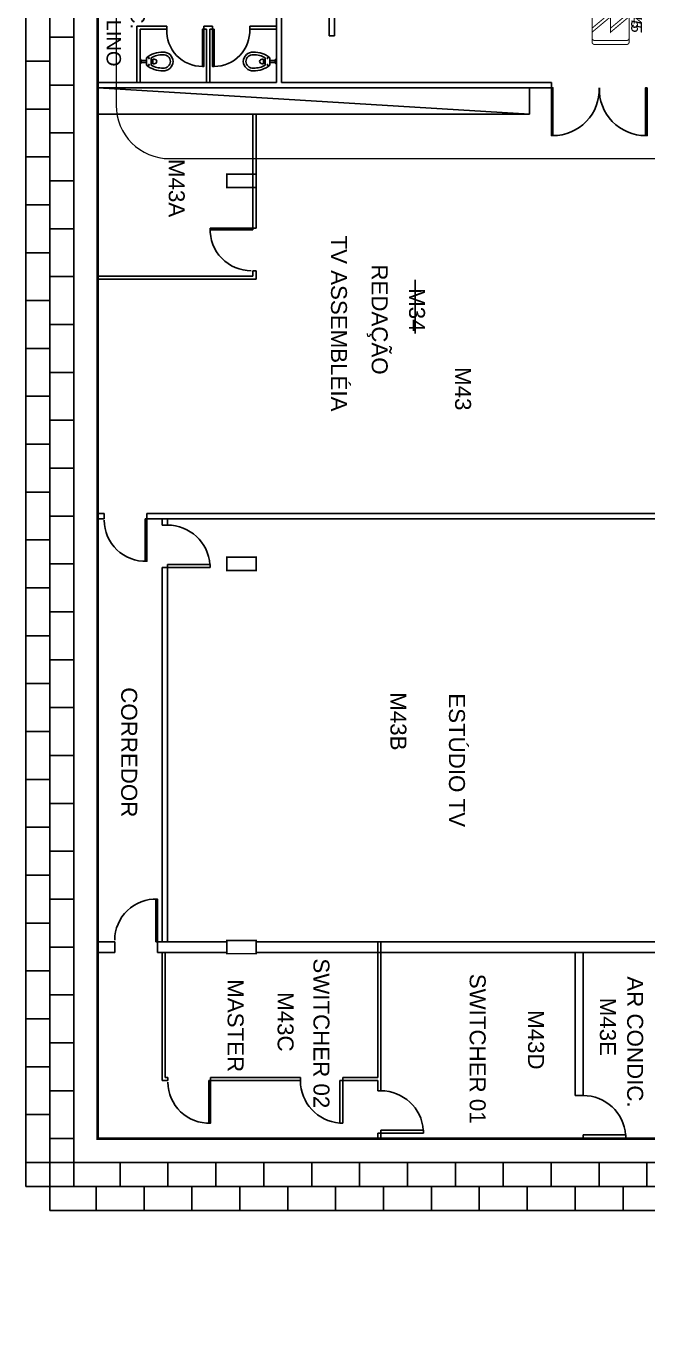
# Model space of a CAD drawing. Header units: metres. Extents: x -331 to 2982, y 362 to 2539.
# Drawn here: x 2793.9 to 2805.57, y 1293.42 to 1317.75 of the extents above; entities that cross this region are included whole.
import ezdxf
from ezdxf.enums import TextEntityAlignment as Align

# ---------------------------------------------------------------- set-up
doc = ezdxf.new("R2010")
doc.units = ezdxf.units.M
doc.layers.get('0').update_dxf_attribs({"color": 251})
for name, color, linetype in [('CX', 251, 'Continuous'), ('DET. FUMAÇA', 1, 'Continuous'), ('Div', 251, 'Continuous'), ('Mob', 251, 'Continuous'), ('Pis', 251, 'Continuous')]:
    doc.layers.add(name, color=color, linetype=linetype)
doc.styles.add('ARIAL', font='arial.ttf')
doc.styles.add('DESTAQUE', font='arial.ttf', dxfattribs={"height": 0.4})
doc.styles.get("Standard").update_dxf_attribs({"font": 'arial.ttf', "height": 0.3})

# ---------------------------------------------------------------- blocks, each defined once
blk = doc.blocks.new('Detector de fumaça')
at = {"layer": 'DET. FUMAÇA', "linetype": 'Continuous', "lineweight": 15, "const_width": 0.0187}
blk.add_lwpolyline([(774.599, 539.816), (775.249, 539.816, -0.414214), (775.296, 539.769), (775.296, 539.167, -0.414214), (775.249, 539.12), (774.599, 539.12, -0.414214), (774.553, 539.167), (774.553, 539.769, -0.414214)], format="xyb", close=True, dxfattribs=at)
blk.add_lwpolyline([(774.773, 539.816), (775.064, 539.468), (774.773, 539.468), (775.064, 539.12)], dxfattribs=at)
blk = doc.blocks.new('porta .9')
at = {"layer": 'CX', "ltscale": 8}
blk.add_lwpolyline([(0, 0), (0.03, 0), (0.03, 0.9), (0, 0.9)], close=True, dxfattribs=at)
at = {"layer": 'CX', "color": 1, "ltscale": 8}
blk.add_arc((0.03, 0.0295), 0.8705, 358.05796, 90, dxfattribs=at)
blk = doc.blocks.new('porta .8')
at = {"layer": 'CX', "ltscale": 8}
blk.add_lwpolyline([(0.03, 0), (0, 0), (0, 0.8), (0.03, 0.8)], close=True, dxfattribs=at)
at = {"layer": 'CX', "color": 1, "ltscale": 8}
blk.add_arc((0.029, 0.03), 0.771, 0, 92.1894, dxfattribs=at)
blk = doc.blocks.new('porta .7')
at = {"layer": 'CX', "ltscale": 8}
blk.add_lwpolyline([(0, 0), (0.03, 0), (0.03, 0.7), (0, 0.7)], close=True, dxfattribs=at)
at = {"layer": 'CX', "color": 1, "ltscale": 8}
blk.add_arc((0.03, 0.029), 0.671, 357.4911, 90, dxfattribs=at)
blk = doc.blocks.new('VASO')
at = {"layer": 'Mob'}
for p, q in [((302.351, 172.465), (302.38, 172.465)), ((302.38, 172.465), (302.38, 172.383)), ((302.411, 172.354), (302.411, 172.494)), ((302.499, 172.354), (302.499, 172.494)), ((302.619, 172.464), (302.609, 172.464)), ((302.619, 172.424), (302.619, 172.464)), ((302.351, 172.383), (302.38, 172.383)), ((302.599, 172.444), (302.499, 172.444)), ((302.599, 172.404), (302.499, 172.404)), ((302.599, 172.444), (302.599, 172.455)), ((302.599, 172.404), (302.599, 172.444)), ((302.599, 172.404), (302.599, 172.393)), ((302.619, 172.383), (302.609, 172.383)), ((302.619, 172.424), (302.619, 172.383))]:
    blk.add_line(p, q, dxfattribs=at)
for centre in [(302.453, 172.486), (302.453, 172.362)]:
    blk.add_circle(centre, 0.00707, dxfattribs=at)
for centre, radius, start, end in [((302.178, 172.42), 0.179, 86.6811, 178.7962), ((302.178, 172.42), 0.129, 86.6811, 178.7962), ((302.205, 172.134), 0.464, 50.6979, 92.0637), ((302.205, 172.134), 0.414, 60.1325, 92.0637), ((302.349, 172.422), 0.043, 86.6811, 178.7962), ((302.609, 172.455), 0.00935, 90, 180), ((302.178, 172.427), 0.179, 181.2038, 273.3189), ((302.178, 172.427), 0.129, 181.2038, 273.3189), ((302.205, 172.713), 0.464, 267.9363, 309.3021), ((302.205, 172.713), 0.414, 267.9363, 299.8675), ((302.349, 172.426), 0.043, 181.2038, 273.3189), ((302.609, 172.393), 0.00935, 180, 270)]:
    blk.add_arc(centre, radius, start, end, dxfattribs=at)

msp = doc.modelspace()

# ---------------------------------------------------------------- linework, layer by layer
at = {"lineweight": 0}
msp.add_lwpolyline([(2857.361, 1315.535), (2857.361, 1296.825), (2795.241, 1296.825), (2795.241, 1372.335)], dxfattribs=at)
at = {"layer": 'Div', "lineweight": 0}
for p, q in [((2795.987, 1317.745), (2795.987, 1316.685)), ((2796.547, 1317.745), (2795.987, 1317.745)), ((2796.547, 1317.685), (2796.047, 1317.685)), ((2796.047, 1317.625), (2796.047, 1316.685)), ((2797.407, 1317.745), (2797.247, 1317.745)), ((2797.297, 1317.685), (2797.247, 1317.685)), ((2797.407, 1317.685), (2797.357, 1317.685)), ((2798.607, 1317.745), (2798.107, 1317.745)), ((2798.607, 1317.685), (2798.107, 1317.685)), ((2798.166, 1316.085), (2798.166, 1313.945)), ((2798.226, 1316.085), (2798.226, 1313.945)), ((2798.166, 1313.145), (2798.166, 1313.045)), ((2798.226, 1313.145), (2798.226, 1312.985)), ((2800.511, 1300.535), (2800.511, 1297.985)), ((2800.571, 1300.535), (2800.571, 1297.734)), ((2796.461, 1300.335), (2796.461, 1297.925)), ((2796.521, 1300.335), (2796.521, 1297.985)), ((2796.461, 1297.925), (2796.521, 1297.925)), ((2796.571, 1297.985), (2796.521, 1297.985)), ((2796.571, 1297.925), (2796.521, 1297.925)), ((2796.571, 1297.985), (2796.571, 1297.925)), ((2797.371, 1297.985), (2798.951, 1297.985)), ((2797.371, 1297.985), (2797.371, 1297.925)), ((2797.371, 1297.925), (2799.058, 1297.925)), ((2799.011, 1297.985), (2798.951, 1297.985)), ((2799.011, 1297.985), (2799.058, 1297.985)), ((2799.058, 1297.985), (2799.058, 1297.925)), ((2799.798, 1297.925), (2799.798, 1297.125)), ((2799.798, 1297.925), (2799.858, 1297.925)), ((2799.858, 1297.985), (2800.511, 1297.985)), ((2799.858, 1297.985), (2799.858, 1297.925)), ((2799.858, 1297.125), (2799.858, 1297.925)), ((2799.858, 1297.925), (2800.511, 1297.925)), ((2800.511, 1297.925), (2800.511, 1297.734)), ((2800.511, 1297.734), (2800.571, 1297.734)), ((2799.798, 1297.125), (2799.858, 1297.125)), ((2800.511, 1296.934), (2800.571, 1296.934)), ((2800.511, 1296.934), (2800.511, 1296.845)), ((2800.571, 1296.934), (2800.571, 1296.845))]:
    msp.add_line(p, q, dxfattribs=at)
at = {"layer": 'Div', "lineweight": 0, "ltscale": 0.8}
for p, q in [((2796.047, 1317.685), (2796.047, 1316.685)), ((2796.047, 1317.625), (2796.047, 1316.685)), ((2796.547, 1317.745), (2796.547, 1317.685)), ((2797.247, 1317.745), (2797.247, 1317.685)), ((2797.297, 1317.685), (2797.297, 1316.685)), ((2797.357, 1317.685), (2797.357, 1316.685)), ((2797.407, 1317.745), (2797.407, 1317.685)), ((2798.107, 1317.745), (2798.107, 1317.685)), ((2798.166, 1313.945), (2798.226, 1313.945)), ((2795.261, 1313.045), (2798.166, 1313.045)), ((2798.166, 1313.145), (2798.226, 1313.145)), ((2795.261, 1312.985), (2798.226, 1312.985))]:
    msp.add_line(p, q, dxfattribs=at)
at = {"layer": 'Div', "color": 230, "linetype": 'Continuous', "lineweight": 0}
msp.add_lwpolyline([(2795.596, 1368.635), (2795.596, 1316.253, 0.414214), (2796.596, 1315.253), (2807.321, 1315.253, -0.414214), (2808.321, 1314.253), (2808.321, 1294.425, 0.443123), (2809.321, 1293.425), (2817.501, 1293.425, 0.444595), (2818.5, 1294.425), (2818.501, 1314.868, -0.414214), (2819.701, 1316.068), (2830.042, 1316.068, -0.414214), (2831.242, 1314.868), (2831.242, 1294.425, 0.414214), (2832.242, 1293.425), (2856.044, 1293.425, 0.414214), (2857.044, 1294.425), (2857.044, 1313.563, 0.414214), (2856.044, 1314.563), (2838.915, 1314.563, -0.414214), (2837.915, 1315.563), (2837.915, 1388.954, 0.414214)], format="xyb", dxfattribs=at)
at = {"layer": 'Pis'}
for p, q in [((2793.901, 1295.935), (2793.901, 1372.335)), ((2794.351, 1296.385), (2794.351, 1372.335)), ((2794.801, 1296.385), (2794.801, 1372.335)), ((2795.241, 1372.335), (2795.241, 1296.825)), ((2795.261, 1372.335), (2795.261, 1296.845)), ((2798.607, 1316.685), (2798.607, 1318.185)), ((2798.707, 1317.91), (2798.707, 1316.685)), ((2799.601, 1317.91), (2799.601, 1317.56)), ((2799.701, 1317.96), (2799.701, 1317.56)), ((2799.701, 1317.96), (2799.701, 1317.56)), ((2795.987, 1317.745), (2795.987, 1316.685)), ((2796.547, 1317.745), (2795.987, 1317.745)), ((2796.547, 1317.685), (2796.047, 1317.685)), ((2796.047, 1317.685), (2796.047, 1316.685)), ((2796.047, 1317.625), (2796.047, 1316.685)), ((2796.047, 1317.625), (2796.047, 1316.685)), ((2796.547, 1317.745), (2796.547, 1317.685)), ((2797.247, 1317.745), (2797.247, 1317.685)), ((2797.407, 1317.745), (2797.247, 1317.745)), ((2797.297, 1317.685), (2797.247, 1317.685)), ((2797.297, 1317.685), (2797.297, 1316.685)), ((2797.357, 1317.685), (2797.357, 1316.685)), ((2797.407, 1317.685), (2797.357, 1317.685)), ((2797.407, 1317.745), (2797.407, 1317.685)), ((2798.607, 1317.745), (2798.107, 1317.745)), ((2798.107, 1317.745), (2798.107, 1317.685)), ((2798.607, 1317.685), (2798.107, 1317.685)), ((2794.351, 1317.535), (2794.801, 1317.535)), ((2799.701, 1317.56), (2799.601, 1317.56)), ((2793.901, 1317.085), (2794.351, 1317.085)), ((2794.801, 1317.085), (2794.801, 1317.085)), ((2798.607, 1316.685), (2795.261, 1316.685)), ((2803.776, 1316.685), (2798.707, 1316.685)), ((2803.776, 1316.585), (2803.776, 1316.685)), ((2794.351, 1316.635), (2794.801, 1316.635)), ((2803.401, 1316.585), (2795.261, 1316.585)), ((2803.366, 1316.085), (2795.261, 1316.585)), ((2803.366, 1316.585), (2803.366, 1316.085)), ((2803.401, 1316.585), (2803.776, 1316.585)), ((2793.901, 1316.185), (2794.351, 1316.185)), ((2794.801, 1316.185), (2794.801, 1316.185)), ((2795.261, 1316.085), (2803.366, 1316.085)), ((2798.166, 1316.085), (2798.166, 1313.945)), ((2798.226, 1316.085), (2798.226, 1313.945)), ((2794.351, 1315.735), (2794.801, 1315.735)), ((2793.901, 1315.285), (2794.351, 1315.285)), ((2794.801, 1315.285), (2794.801, 1315.285)), ((2794.351, 1314.835), (2794.801, 1314.835)), ((2793.901, 1314.385), (2794.351, 1314.385)), ((2794.801, 1314.385), (2794.801, 1314.385)), ((2794.351, 1313.935), (2794.801, 1313.935)), ((2798.166, 1313.945), (2798.226, 1313.945)), ((2793.901, 1313.485), (2794.351, 1313.485)), ((2794.801, 1313.485), (2794.801, 1313.485)), ((2794.351, 1313.035), (2794.801, 1313.035)), ((2795.261, 1313.045), (2798.166, 1313.045)), ((2798.166, 1313.145), (2798.166, 1313.045)), ((2798.166, 1313.145), (2798.226, 1313.145)), ((2798.226, 1313.145), (2798.226, 1312.985)), ((2795.261, 1312.985), (2798.226, 1312.985)), ((2801.214, 1311.965), (2801.214, 1312.977)), ((2793.901, 1312.585), (2794.351, 1312.585)), ((2794.801, 1312.585), (2794.801, 1312.585)), ((2794.351, 1312.135), (2794.801, 1312.135)), ((2793.901, 1311.685), (2794.351, 1311.685)), ((2794.801, 1311.685), (2794.801, 1311.685)), ((2794.351, 1311.235), (2794.801, 1311.235)), ((2793.901, 1310.785), (2794.351, 1310.785)), ((2794.801, 1310.785), (2794.801, 1310.785)), ((2794.351, 1310.335), (2794.801, 1310.335)), ((2793.901, 1309.885), (2794.351, 1309.885)), ((2794.801, 1309.885), (2794.801, 1309.885)), ((2794.351, 1309.435), (2794.801, 1309.435)), ((2793.901, 1308.985), (2794.351, 1308.985)), ((2794.801, 1308.985), (2794.801, 1308.985)), ((2794.351, 1308.535), (2794.801, 1308.535)), ((2795.374, 1308.585), (2795.261, 1308.585)), ((2795.374, 1308.485), (2795.261, 1308.485)), ((2795.374, 1308.485), (2795.374, 1308.585)), ((2805.951, 1308.585), (2796.174, 1308.585)), ((2796.174, 1308.485), (2796.174, 1308.585)), ((2807.351, 1308.485), (2796.174, 1308.485)), ((2796.461, 1308.365), (2796.461, 1308.485)), ((2796.561, 1308.365), (2796.561, 1308.485)), ((2796.561, 1308.365), (2796.461, 1308.365)), ((2793.901, 1308.085), (2794.351, 1308.085)), ((2794.801, 1308.085), (2794.801, 1308.085)), ((2794.351, 1307.635), (2794.801, 1307.635)), ((2796.461, 1307.565), (2796.461, 1300.535)), ((2796.561, 1307.565), (2796.461, 1307.565)), ((2796.561, 1307.565), (2796.461, 1307.565)), ((2796.461, 1307.565), (2796.461, 1300.535)), ((2797.361, 1307.625), (2796.561, 1307.625)), ((2796.561, 1307.625), (2796.561, 1307.565)), ((2796.561, 1307.565), (2796.561, 1300.535)), ((2796.561, 1300.535), (2796.561, 1307.565)), ((2797.361, 1307.565), (2796.561, 1307.565)), ((2797.361, 1307.625), (2797.361, 1307.565)), ((2793.901, 1307.185), (2794.351, 1307.185)), ((2794.801, 1307.185), (2794.801, 1307.185)), ((2794.351, 1306.735), (2794.801, 1306.735)), ((2793.901, 1306.285), (2794.351, 1306.285)), ((2794.801, 1306.285), (2794.801, 1306.285)), ((2794.351, 1305.835), (2794.801, 1305.835)), ((2793.901, 1305.385), (2794.351, 1305.385)), ((2794.801, 1305.385), (2794.801, 1305.385)), ((2794.351, 1304.935), (2794.801, 1304.935)), ((2793.901, 1304.485), (2794.351, 1304.485)), ((2794.801, 1304.485), (2794.801, 1304.485)), ((2794.351, 1304.035), (2794.801, 1304.035)), ((2793.901, 1303.585), (2794.351, 1303.585)), ((2794.801, 1303.585), (2794.801, 1303.585)), ((2794.351, 1303.135), (2794.801, 1303.135)), ((2796.561, 1303.16), (2796.561, 1303.06)), ((2793.901, 1302.685), (2794.351, 1302.685)), ((2794.801, 1302.685), (2794.801, 1302.685)), ((2794.351, 1302.235), (2794.801, 1302.235)), ((2793.901, 1301.785), (2794.351, 1301.785)), ((2794.801, 1301.785), (2794.801, 1301.785)), ((2794.351, 1301.335), (2794.801, 1301.335)), ((2793.901, 1300.885), (2794.351, 1300.885)), ((2794.801, 1300.885), (2794.801, 1300.885)), ((2794.351, 1300.435), (2794.801, 1300.435)), ((2795.261, 1300.535), (2795.571, 1300.535)), ((2795.571, 1300.535), (2795.261, 1300.535)), ((2795.571, 1300.535), (2795.261, 1300.535)), ((2795.571, 1300.535), (2795.571, 1300.335)), ((2795.571, 1300.335), (2795.571, 1300.535)), ((2795.571, 1300.335), (2795.571, 1300.535)), ((2796.371, 1300.535), (2796.371, 1300.335)), ((2796.371, 1300.535), (2796.371, 1300.335)), ((2797.676, 1300.535), (2796.371, 1300.535)), ((2796.371, 1300.535), (2796.371, 1300.335)), ((2797.676, 1300.535), (2796.561, 1300.535)), ((2797.676, 1300.335), (2797.676, 1300.535)), ((2798.226, 1300.535), (2805.751, 1300.535)), ((2800.511, 1300.535), (2800.511, 1297.985)), ((2800.571, 1300.535), (2800.571, 1297.734)), ((2795.261, 1300.335), (2795.571, 1300.335)), ((2795.261, 1300.335), (2795.571, 1300.335)), ((2795.261, 1300.335), (2795.571, 1300.335)), ((2795.261, 1300.335), (2795.571, 1300.335)), ((2796.371, 1300.335), (2797.676, 1300.335)), ((2796.371, 1300.335), (2797.676, 1300.335)), ((2796.461, 1300.335), (2796.461, 1297.925)), ((2796.521, 1300.335), (2796.521, 1297.985)), ((2798.226, 1300.335), (2805.751, 1300.335)), ((2804.221, 1300.335), (2804.221, 1297.645)), ((2804.221, 1300.335), (2804.221, 1297.645)), ((2804.221, 1300.335), (2804.221, 1297.645)), ((2804.371, 1300.335), (2804.371, 1297.645)), ((2804.371, 1300.335), (2804.371, 1297.645)), ((2804.371, 1297.645), (2804.371, 1300.335)), ((2793.901, 1299.985), (2794.351, 1299.985)), ((2794.801, 1299.985), (2794.801, 1299.985)), ((2794.351, 1299.535), (2794.801, 1299.535)), ((2793.901, 1299.085), (2794.351, 1299.085)), ((2794.801, 1299.085), (2794.801, 1299.085)), ((2794.351, 1298.635), (2794.801, 1298.635)), ((2793.901, 1298.185), (2794.351, 1298.185)), ((2794.801, 1298.185), (2794.801, 1298.185)), ((2796.461, 1297.925), (2796.521, 1297.925)), ((2796.571, 1297.985), (2796.521, 1297.985)), ((2796.571, 1297.925), (2796.521, 1297.925)), ((2796.571, 1297.985), (2796.571, 1297.925)), ((2797.371, 1297.985), (2798.951, 1297.985)), ((2797.371, 1297.985), (2797.371, 1297.925)), ((2797.371, 1297.925), (2799.058, 1297.925)), ((2799.011, 1297.985), (2798.951, 1297.985)), ((2799.011, 1297.985), (2799.058, 1297.985)), ((2799.058, 1297.985), (2799.058, 1297.925)), ((2799.798, 1297.925), (2799.798, 1297.125)), ((2799.798, 1297.925), (2799.858, 1297.925)), ((2799.858, 1297.985), (2800.511, 1297.985)), ((2799.858, 1297.985), (2799.858, 1297.925)), ((2799.858, 1297.125), (2799.858, 1297.925)), ((2799.858, 1297.925), (2800.511, 1297.925)), ((2800.511, 1297.925), (2800.511, 1297.734)), ((2794.351, 1297.735), (2794.801, 1297.735)), ((2800.511, 1297.734), (2800.571, 1297.734)), ((2804.221, 1297.645), (2804.371, 1297.645)), ((2804.221, 1297.645), (2804.371, 1297.645)), ((2793.901, 1297.285), (2794.351, 1297.285)), ((2794.801, 1297.285), (2794.801, 1297.285)), ((2799.798, 1297.125), (2799.858, 1297.125)), ((2801.371, 1296.994), (2800.571, 1296.994)), ((2800.571, 1296.994), (2800.571, 1296.934)), ((2801.371, 1296.994), (2801.371, 1296.934)), ((2794.351, 1296.835), (2794.801, 1296.835)), ((2795.241, 1296.825), (2838.501, 1296.825)), ((2795.261, 1296.845), (2838.501, 1296.845)), ((2800.511, 1296.934), (2800.571, 1296.934)), ((2800.511, 1296.934), (2800.511, 1296.845)), ((2800.571, 1296.934), (2800.571, 1296.845)), ((2801.371, 1296.934), (2800.571, 1296.934)), ((2805.171, 1296.905), (2804.371, 1296.905)), ((2804.371, 1296.905), (2804.371, 1296.845)), ((2805.171, 1296.845), (2804.371, 1296.845)), ((2805.171, 1296.905), (2805.171, 1296.845)), ((2793.901, 1296.385), (2794.351, 1296.385)), ((2794.321, 1296.385), (2794.321, 1296.385)), ((2794.351, 1295.935), (2794.351, 1296.385)), ((2794.801, 1296.385), (2794.351, 1296.385)), ((2838.501, 1296.385), (2794.801, 1296.385)), ((2794.801, 1296.385), (2794.801, 1295.935)), ((2795.221, 1296.385), (2795.221, 1296.385)), ((2795.671, 1296.385), (2795.671, 1295.935)), ((2796.121, 1296.385), (2796.121, 1296.385)), ((2796.571, 1296.385), (2796.571, 1295.935)), ((2797.021, 1296.385), (2797.021, 1296.385)), ((2797.471, 1296.385), (2797.471, 1295.935)), ((2797.921, 1296.385), (2797.921, 1296.385)), ((2798.371, 1296.385), (2798.371, 1295.935)), ((2798.821, 1296.385), (2798.821, 1296.385)), ((2799.271, 1296.385), (2799.271, 1295.935)), ((2799.721, 1296.385), (2799.721, 1296.385)), ((2800.171, 1296.385), (2800.171, 1295.935)), ((2800.621, 1296.385), (2800.621, 1296.385)), ((2801.071, 1296.385), (2801.071, 1295.935)), ((2801.521, 1296.385), (2801.521, 1296.385)), ((2801.971, 1296.385), (2801.971, 1295.935)), ((2802.421, 1296.385), (2802.421, 1296.385)), ((2802.871, 1296.385), (2802.871, 1295.935)), ((2803.321, 1296.385), (2803.321, 1296.385)), ((2803.771, 1296.385), (2803.771, 1295.935)), ((2804.221, 1296.385), (2804.221, 1296.385)), ((2804.671, 1296.385), (2804.671, 1295.935)), ((2805.121, 1296.385), (2805.121, 1296.385)), ((2805.571, 1296.385), (2805.571, 1295.935)), ((2793.901, 1295.935), (2794.351, 1295.935)), ((2838.501, 1295.935), (2794.351, 1295.935)), ((2794.351, 1295.935), (2794.351, 1295.485)), ((2795.221, 1295.935), (2795.221, 1295.485)), ((2796.121, 1295.935), (2796.121, 1295.485)), ((2797.021, 1295.935), (2797.021, 1295.485)), ((2797.921, 1295.935), (2797.921, 1295.485)), ((2798.821, 1295.935), (2798.821, 1295.485)), ((2799.721, 1295.935), (2799.721, 1295.485)), ((2800.621, 1295.935), (2800.621, 1295.485)), ((2801.521, 1295.935), (2801.521, 1295.485)), ((2802.421, 1295.935), (2802.421, 1295.485)), ((2803.321, 1295.935), (2803.321, 1295.485)), ((2804.221, 1295.935), (2804.221, 1295.485)), ((2805.121, 1295.935), (2805.121, 1295.485)), ((2838.501, 1295.485), (2794.351, 1295.485))]:
    msp.add_line(p, q, dxfattribs=at)
at = {"layer": 'Pis', "const_width": 0.03}
msp.add_lwpolyline([(2857.361, 1315.535), (2857.361, 1296.825), (2795.241, 1296.825), (2795.241, 1372.335)], dxfattribs=at)
for points in [[(2797.676, 1314.96), (2798.226, 1314.96), (2798.226, 1314.71), (2797.676, 1314.71)], [(2797.676, 1307.76), (2798.226, 1307.76), (2798.226, 1307.51), (2797.676, 1307.51)], [(2797.676, 1300.56), (2798.226, 1300.56), (2798.226, 1300.31), (2797.676, 1300.31)]]:
    msp.add_lwpolyline(points, close=True, dxfattribs=at)
at = {"layer": 'Pis'}
for centre, start, end in [((2796.561, 1307.565), 4.2892, 90), ((2799.858, 1297.925), 180, 265.7108), ((2800.571, 1296.934), 4.2892, 90), ((2804.371, 1296.845), 4.2892, 90)]:
    msp.add_arc(centre, 0.8, start, end, dxfattribs=at)

# ---------------------------------------------------------------- block references
at = {"layer": 'DET. FUMAÇA', "linetype": 'Continuous', "lineweight": 0, "rotation": 270}
for p in [(2265.42, 2092.769), (2265.42, 2092.693)]:
    msp.add_blockref('Detector de fumaça', p, dxfattribs=at)
at = {"layer": 'Pis', "rotation": 180}
for name, p in [('porta .7', (2797.247, 1317.685)), ('VASO', (3098.666, 1489.502)), ('porta .9', (2805.576, 1316.585)), ('porta .8', (2796.174, 1308.485)), ('porta .8', (2797.371, 1297.925))]:
    msp.add_blockref(name, p, dxfattribs=at)
at = {"layer": 'Pis', "xscale": -1}
for name, p, rotation in [('porta .7', (2797.407, 1317.685), 180), ('VASO', (2495.987, 1489.502), 180), ('porta .9', (2803.775, 1316.585), 180), ('porta .8', (2798.166, 1313.945), 89.99999999999997)]:
    msp.add_blockref(name, p, dxfattribs=dict(at, rotation=rotation))
msp.add_blockref('porta .8', (2796.371, 1300.535), dxfattribs=at)

# ---------------------------------------------------------------- texts
at = {"layer": 'Div', "color": 3, "linetype": 'Continuous', "lineweight": 0, "char_height": 0.2, "attachment_point": 1, "rotation": 270}
for insert in [(2805.475, 1318.008), (2805.475, 1317.932)]:
    msp.add_mtext_dynamic_manual_height_columns('{\\fArial|b0|i1|c0|p34;45}', width=13.3188, gutter_width=2.5, heights=[0], dxfattribs=dict(at, insert=insert))
at = {"layer": 'Pis', "style": 'ARIAL'}
for s, p in [('M43A', (2796.585, 1314.699)), ('M34', (2801.101, 1312.41)), ('M43', (2801.966, 1310.927)), ('M43B', (2800.751, 1304.676)), ('M43C', (2798.631, 1299.029)), ('M43E', (2804.687, 1298.935)), ('M43D', (2803.337, 1298.691))]:
    msp.add_text(s, height=0.3, rotation=270, dxfattribs=at).set_placement(p, align=Align.CENTER)
at = {"layer": 'Pis'}
for s, style, p in [('TV ASSEMBLÉIA', 'DESTAQUE', (2799.634, 1313.808)), ('REDAÇÃO', 'DESTAQUE', (2800.399, 1313.265)), ('CORREDOR', 'ARIAL', (2795.692, 1305.317)), ('ESTÚDIO TV', 'DESTAQUE', (2801.851, 1305.204)), ('SWITCHER 02', 'DESTAQUE', (2799.304, 1300.222)), ('SWITCHER 01', 'DESTAQUE', (2802.24, 1299.933)), ('AR CONDIC.', 'DESTAQUE', (2805.199, 1299.885)), ('MASTER', 'DESTAQUE', (2797.692, 1299.83))]:
    msp.add_text(s, height=0.3, rotation=270, dxfattribs=dict(at, style=style)).set_placement(p)
at = {"layer": 'Pis', "insert": (2795.414, 1318.105), "char_height": 0.27, "width": 2.2626, "attachment_point": 8, "rotation": 270, "style": 'ARIAL'}
msp.add_mtext('W.C.\\PMASCULINO', dxfattribs=at)

doc.saveas('drawing.dxf')
